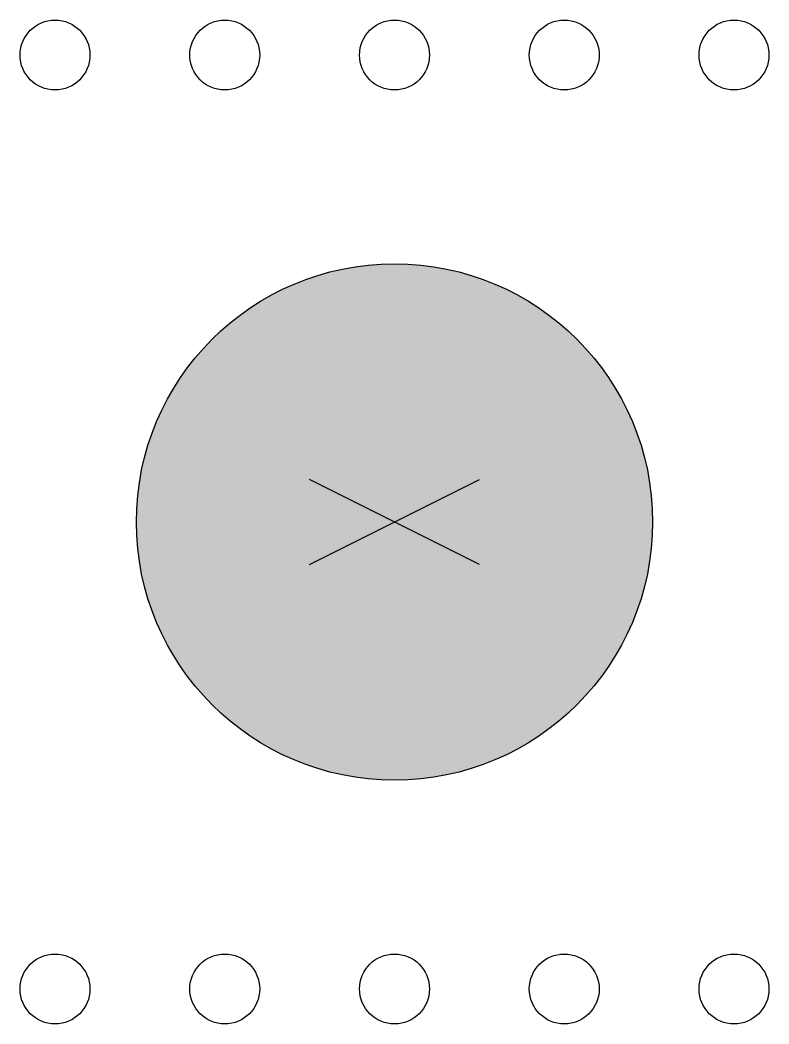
# Model space of a CAD drawing. Header units: inches. Extents: x -0.221 to 0.221, y -0.296 to 0.296.
import ezdxf

# ---------------------------------------------------------------- set-up
doc = ezdxf.new("R2010")
doc.units = ezdxf.units.IN
doc.layers.add('hrany', color=8, linetype='Continuous')
doc.layers.add('piny', color=3, linetype='Continuous')

msp = doc.modelspace()

# ---------------------------------------------------------------- hatches: boundary and pattern name
at = {"layer": 'hrany', "lineweight": -3}
h = msp.add_hatch(color=256, dxfattribs=at)
h.dxf.hatch_style = 1
h.paths.add_polyline_path([(-0.15207, 0, 1), (0.15207, 0, 1)])

# ---------------------------------------------------------------- linework, layer by layer
msp.add_circle((0, 0), 0.15207, dxfattribs=at)
at = {"layer": 'piny', "lineweight": -3}
for p, q in [((-0.05, -0.025), (0.05, 0.025)), ((0.05, -0.025), (-0.05, 0.025))]:
    msp.add_line(p, q, dxfattribs=at)
for centre in [(-0.2, 0.275), (-0.1, 0.275), (0, 0.275), (0.1, 0.275), (0.2, 0.275), (-0.2, -0.275), (-0.1, -0.275), (0, -0.275), (0.1, -0.275), (0.2, -0.275)]:
    msp.add_circle(centre, 0.02059, dxfattribs=at)

doc.saveas('drawing.dxf')
